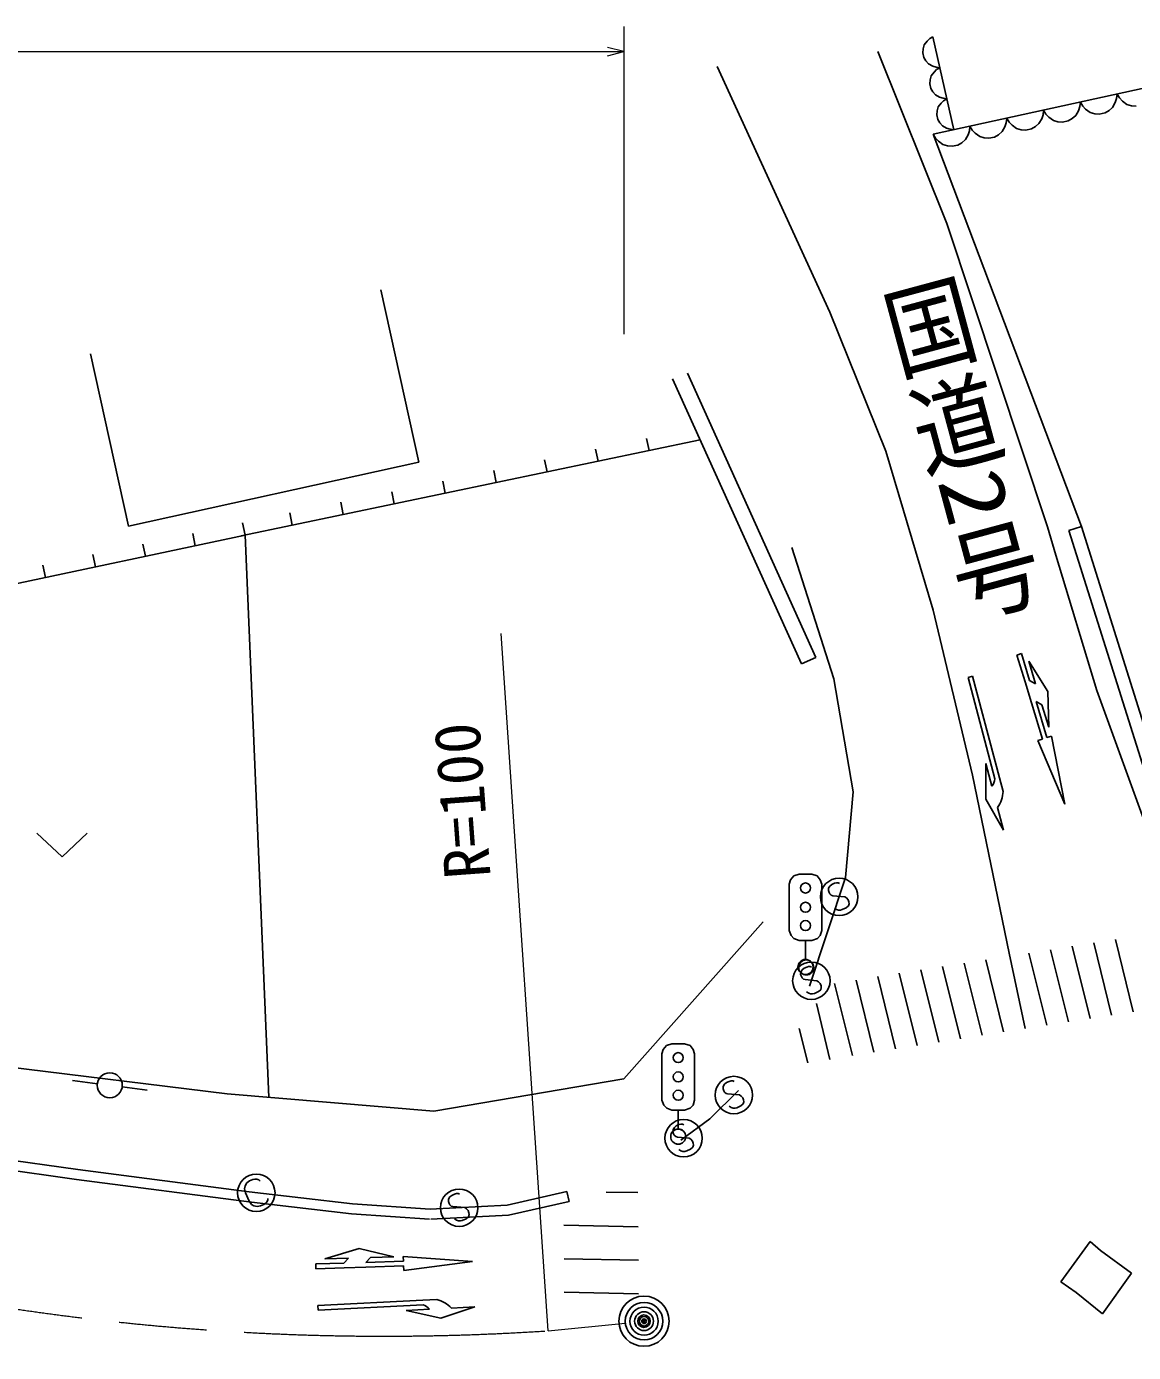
# Model space of a CAD drawing. Units: millimetres, scale not verified. Extents: x 40000 to 680000, y 20000 to 380000.
# Drawn here: x 483028 to 527168, y 280682 to 333543 of the extents above; entities that cross this region are included whole.
import ezdxf
from ezdxf.enums import TextEntityAlignment as Align

# ---------------------------------------------------------------- set-up
doc = ezdxf.new("R2010")
doc.units = ezdxf.units.MM
doc.header["$LTSCALE"] = 1000
doc.header["$PDMODE"] = 32
doc.header["$PDSIZE"] = 500
doc.linetypes.add('CHAIN', pattern=[18.5, 12, -1.5, 3.5, -1.5])
for name, color, linetype, lineweight in [('M-BGD', 7, 'Continuous', 25), ('M-BMK', 2, 'CHAIN', 13), ('M-BMK-SRVR', 3, 'Continuous', 25), ('M-OTRS', 6, 'Continuous', 25), ('M-STR-HTXT', 7, 'Continuous', 13), ('M-STR-STRC', 7, 'Continuous', 25)]:
    doc.layers.add(name, color=color, linetype=linetype, lineweight=lineweight)
doc.layers.add('M-BGD-HTXT', color=7, linetype='Continuous')
doc.styles.add('@ＭＳ ゴシック', font='')
doc.styles.add('ＭＳ ゴシック', font='')
doc.styles.get('@ＭＳ ゴシック').set_extended_font_data('@MS Gothic')
doc.styles.get('ＭＳ ゴシック').set_extended_font_data('MS Gothic')

# ---------------------------------------------------------------- blocks, each defined once
blk = doc.blocks.new('BUHIN2')
at = {"layer": 'M-BMK-SRVR'}
for radius in [1, 0.03]:
    blk.add_circle((0, 0), radius, dxfattribs=at)

msp = doc.modelspace()

# ---------------------------------------------------------------- linework, layer by layer
at = {"layer": 'M-BGD'}
for p, q in [((519041, 333060), (518937, 332958)), ((519173, 333138), (519041, 333060)), ((520007, 329429), (519173, 333138)), ((516978, 332544), (519721, 325687)), ((518784, 332655), (518771, 332499)), ((518771, 332499), (518814, 332307)), ((518828, 332807), (518784, 332655)), ((518937, 332958), (518828, 332807)), ((518814, 332307), (518893, 332172)), ((518893, 332172), (518998, 332053)), ((518998, 332053), (519161, 331963)), ((515066, 322155), (510570, 331953)), ((519106, 331571), (519062, 331418)), ((519215, 331722), (519106, 331571)), ((519161, 331963), (519297, 331919)), ((530920, 331812), (519179, 329248)), ((519319, 331823), (519215, 331722)), ((519297, 331919), (519451, 331902)), ((519451, 331902), (519319, 331823)), ((519062, 331418), (519049, 331263)), ((519049, 331263), (519092, 331071)), ((519092, 331071), (519171, 330936)), ((519171, 330936), (519276, 330817)), ((519276, 330817), (519439, 330727)), ((519493, 330486), (519384, 330335)), ((519439, 330727), (519575, 330683)), ((519597, 330587), (519493, 330486)), ((519575, 330683), (519729, 330665)), ((519729, 330665), (519597, 330587)), ((525028, 330349), (525050, 330530)), ((525050, 330530), (525142, 330374)), ((526335, 330315), (526442, 330508)), ((526442, 330508), (526495, 330669)), ((526495, 330669), (526517, 330851)), ((526517, 330851), (526609, 330694)), ((526609, 330694), (526729, 330570)), ((526729, 330570), (526907, 330440)), ((526907, 330440), (527088, 330387)), ((527088, 330387), (527272, 330370)), ((519341, 330182), (519327, 330026)), ((519327, 330026), (519370, 329835)), ((519384, 330335), (519341, 330182)), ((522092, 329708), (522114, 329889)), ((522114, 329889), (522206, 329733)), ((523399, 329674), (523507, 329867)), ((523507, 329867), (523560, 330028)), ((523560, 330028), (523582, 330210)), ((523582, 330210), (523674, 330053)), ((523674, 330053), (523793, 329929)), ((523793, 329929), (523972, 329799)), ((524564, 329778), (524725, 329871)), ((524725, 329871), (524867, 329994)), ((524867, 329994), (524975, 330187)), ((524975, 330187), (525028, 330349)), ((525142, 330374), (525261, 330250)), ((525261, 330250), (525439, 330119)), ((525439, 330119), (525620, 330067)), ((525620, 330067), (525804, 330049)), ((525804, 330049), (526032, 330099)), ((526032, 330099), (526192, 330192)), ((526192, 330192), (526335, 330315)), ((519370, 329835), (519449, 329700)), ((519449, 329700), (519554, 329580)), ((519554, 329580), (519717, 329490)), ((519717, 329490), (519853, 329446)), ((519853, 329446), (520007, 329429)), ((520572, 329226), (520625, 329387)), ((520625, 329387), (520647, 329569)), ((520647, 329569), (520739, 329412)), ((520739, 329412), (520858, 329288)), ((521789, 329230), (521932, 329353)), ((521932, 329353), (522039, 329546)), ((522039, 329546), (522092, 329708)), ((522206, 329733), (522326, 329609)), ((522326, 329609), (522504, 329478)), ((522504, 329478), (522685, 329426)), ((522685, 329426), (522869, 329408)), ((522869, 329408), (523097, 329458)), ((523097, 329458), (523257, 329551)), ((523257, 329551), (523399, 329674)), ((523972, 329799), (524152, 329746)), ((524152, 329746), (524337, 329729)), ((524337, 329729), (524564, 329778)), ((525090, 313607), (519179, 329248)), ((519179, 329248), (519271, 329091)), ((519271, 329091), (519390, 328968)), ((519390, 328968), (519569, 328837)), ((519569, 328837), (519749, 328785)), ((519934, 328767), (520161, 328817)), ((520161, 328817), (520322, 328910)), ((520322, 328910), (520464, 329033)), ((520464, 329033), (520572, 329226)), ((520858, 329288), (521036, 329158)), ((521036, 329158), (521217, 329105)), ((521217, 329105), (521401, 329088)), ((521401, 329088), (521629, 329137)), ((521629, 329137), (521789, 329230)), ((519749, 328785), (519934, 328767)), ((519721, 325687), (523733, 313604)), ((498674, 316177), (497156, 323052)), ((517291, 316617), (515066, 322155)), ((485574, 320495), (487092, 313620)), ((513925, 308133), (508787, 319502)), ((514499, 308392), (509380, 319718)), ((509890, 317060), (491593, 313235)), ((505824, 316210), (505722, 316699)), ((507857, 316635), (507755, 317124)), ((487092, 313620), (498674, 316177)), ((503791, 315785), (503689, 316274)), ((519184, 310275), (517291, 316617)), ((501758, 315360), (501656, 315849)), ((499725, 314935), (499623, 315424)), ((495659, 314085), (495557, 314575)), ((497692, 314510), (497590, 314999)), ((493626, 313660), (493523, 314150)), ((491749, 313268), (491645, 313757)), ((523733, 313604), (524078, 312463)), ((524594, 313451), (525090, 313607)), ((529000, 301165), (525090, 313607)), ((471841, 309038), (491749, 313268)), ((489758, 312845), (489654, 313334)), ((492685, 290861), (491749, 313268)), ((528660, 300514), (524594, 313451)), ((485777, 311999), (485673, 312488)), ((487767, 312422), (487663, 312911)), ((515226, 307544), (513541, 312768)), ((524078, 312463), (525707, 307067)), ((483786, 311576), (483682, 312065)), ((520746, 303696), (519184, 310275)), ((514499, 308392), (513925, 308133)), ((515989, 303032), (515226, 307544)), ((525707, 307067), (527995, 300789)), ((522214, 296596), (520746, 303696)), ((515687, 299613), (515989, 303032)), ((483445, 301391), (484445, 300446)), ((484445, 300446), (485445, 301391)), ((513619, 299680), (513839, 299750)), ((513839, 299750), (514339, 299750)), ((514339, 299750), (514559, 299680)), ((513439, 299350), (513489, 299520)), ((513439, 297500), (513439, 299350)), ((513489, 299520), (513619, 299680)), ((514252, 295291), (515687, 299613)), ((514559, 299680), (514679, 299530)), ((514679, 299530), (514739, 299350)), ((514739, 299350), (514739, 297500)), ((515064, 299275), (515012, 299190)), ((515064, 299275), (515012, 299190)), ((515141, 299340), (515064, 299275)), ((515141, 299340), (515064, 299275)), ((515247, 299388), (515141, 299340)), ((515247, 299388), (515141, 299340)), ((515325, 299407), (515247, 299388)), ((515325, 299407), (515247, 299388)), ((515387, 299406), (515325, 299407)), ((515387, 299406), (515325, 299407)), ((515443, 299382), (515387, 299406)), ((515443, 299382), (515387, 299406)), ((515012, 299190), (515002, 299095)), ((515012, 299190), (515002, 299095)), ((515002, 299095), (515034, 299014)), ((515002, 299095), (515034, 299014)), ((515034, 299014), (515061, 298965)), ((515034, 299014), (515061, 298965)), ((515061, 298965), (515119, 298909)), ((515061, 298965), (515119, 298909)), ((515119, 298909), (515184, 298893)), ((515119, 298909), (515184, 298893)), ((515184, 298893), (515654, 298848)), ((515184, 298893), (515654, 298848)), ((515654, 298848), (515723, 298805)), ((515654, 298848), (515723, 298805)), ((515723, 298805), (515789, 298732)), ((515723, 298805), (515789, 298732)), ((515789, 298732), (515820, 298647)), ((515789, 298732), (515820, 298647)), ((515327, 298344), (515244, 298401)), ((515327, 298344), (515244, 298401)), ((515405, 298318), (515327, 298344)), ((515405, 298318), (515327, 298344)), ((515484, 298317), (515405, 298318)), ((515484, 298317), (515405, 298318)), ((515557, 298338), (515484, 298317)), ((515557, 298338), (515484, 298317)), ((515714, 298409), (515557, 298338)), ((515714, 298409), (515557, 298338)), ((515805, 298488), (515714, 298409)), ((515805, 298488), (515714, 298409)), ((515825, 298571), (515805, 298488)), ((515825, 298571), (515805, 298488)), ((515820, 298647), (515825, 298571)), ((515820, 298647), (515825, 298571)), ((506842, 291589), (512396, 297856)), ((513519, 297300), (513439, 297500)), ((513629, 297180), (513519, 297300)), ((513839, 297100), (513629, 297180)), ((514339, 297100), (513839, 297100)), ((514089, 296350), (514089, 297100)), ((514569, 297190), (514339, 297100)), ((514679, 297310), (514569, 297190)), ((514739, 297500), (514679, 297310)), ((526445, 297144), (527159, 294267)), ((522214, 296596), (522851, 293594)), ((522999, 296606), (523713, 293729)), ((523860, 296740), (524574, 293863)), ((524722, 296875), (525436, 293998)), ((525583, 297009), (526297, 294132)), ((514137, 296045), (514032, 295997)), ((514137, 296045), (514032, 295997)), ((514215, 296064), (514137, 296045)), ((514215, 296064), (514137, 296045)), ((514277, 296064), (514215, 296064)), ((514277, 296064), (514215, 296064)), ((514334, 296040), (514277, 296064)), ((514334, 296040), (514277, 296064)), ((519552, 296068), (520267, 293191)), ((520414, 296202), (521128, 293326)), ((521275, 296337), (521990, 293460)), ((513902, 295847), (513892, 295752)), ((513902, 295847), (513892, 295752)), ((513892, 295752), (513924, 295672)), ((513892, 295752), (513924, 295672)), ((513954, 295933), (513902, 295847)), ((513954, 295933), (513902, 295847)), ((513924, 295672), (513951, 295622)), ((513924, 295672), (513951, 295622)), ((513951, 295622), (514009, 295567)), ((513951, 295622), (514009, 295567)), ((514032, 295997), (513954, 295933)), ((514032, 295997), (513954, 295933)), ((514009, 295567), (514074, 295551)), ((514009, 295567), (514074, 295551)), ((514074, 295551), (514544, 295505)), ((514074, 295551), (514544, 295505)), ((514544, 295505), (514613, 295463)), ((514544, 295505), (514613, 295463)), ((516106, 295530), (516821, 292653)), ((516968, 295665), (517682, 292788)), ((517829, 295799), (518544, 292922)), ((518691, 295933), (519405, 293057)), ((514217, 295002), (514134, 295059)), ((514217, 295002), (514134, 295059)), ((514295, 294976), (514217, 295002)), ((514295, 294976), (514217, 295002)), ((514374, 294974), (514295, 294976)), ((514374, 294974), (514295, 294976)), ((514447, 294995), (514374, 294974)), ((514447, 294995), (514374, 294974)), ((514604, 295067), (514447, 294995)), ((514604, 295067), (514447, 294995)), ((514696, 295146), (514604, 295067)), ((514696, 295146), (514604, 295067)), ((514613, 295463), (514679, 295390)), ((514613, 295463), (514679, 295390)), ((514679, 295390), (514710, 295305)), ((514679, 295390), (514710, 295305)), ((514716, 295229), (514696, 295146)), ((514716, 295229), (514696, 295146)), ((514710, 295305), (514716, 295229)), ((514710, 295305), (514716, 295229)), ((515245, 295396), (515959, 292519)), ((514531, 294597), (515066, 292364)), ((514183, 292230), (513840, 293598)), ((508415, 292757), (508545, 292917)), ((508545, 292917), (508765, 292987)), ((508765, 292987), (509265, 292987)), ((509265, 292987), (509485, 292917)), ((509485, 292917), (509605, 292767)), ((508365, 292587), (508415, 292757)), ((508365, 290737), (508365, 292587)), ((509605, 292767), (509665, 292587)), ((509665, 292587), (509665, 290737)), ((482160, 292085), (491025, 291000)), ((485854, 291397), (484862, 291522)), ((486846, 291271), (487838, 291145)), ((499267, 290309), (506842, 291589)), ((510813, 291291), (510803, 291196)), ((510813, 291291), (510803, 291196)), ((510865, 291377), (510813, 291291)), ((510865, 291377), (510813, 291291)), ((510943, 291441), (510865, 291377)), ((510943, 291441), (510865, 291377)), ((511049, 291489), (510943, 291441)), ((511049, 291489), (510943, 291441)), ((511127, 291508), (511049, 291489)), ((511127, 291508), (511049, 291489)), ((511189, 291507), (511127, 291508)), ((511189, 291507), (511127, 291508)), ((511245, 291484), (511189, 291507)), ((511245, 291484), (511189, 291507)), ((491025, 291000), (499267, 290309)), ((508445, 290537), (508365, 290737)), ((509665, 290737), (509605, 290547)), ((511413, 291123), (510270, 290000)), ((510803, 291196), (510836, 291116)), ((510803, 291196), (510836, 291116)), ((510836, 291116), (510862, 291066)), ((510836, 291116), (510862, 291066)), ((510862, 291066), (510921, 291010)), ((510862, 291066), (510921, 291010)), ((510921, 291010), (510986, 290995)), ((510921, 291010), (510986, 290995)), ((510986, 290995), (511456, 290949)), ((510986, 290995), (511456, 290949)), ((511456, 290949), (511524, 290906)), ((511456, 290949), (511524, 290906)), ((511524, 290906), (511591, 290833)), ((511524, 290906), (511591, 290833)), ((511591, 290833), (511621, 290748)), ((511591, 290833), (511621, 290748)), ((511621, 290748), (511627, 290673)), ((511621, 290748), (511627, 290673)), ((508555, 290417), (508445, 290537)), ((508765, 290337), (508555, 290417)), ((509265, 290337), (508765, 290337)), ((509015, 289587), (509015, 290337)), ((509495, 290427), (509265, 290337)), ((509605, 290547), (509495, 290427)), ((511129, 290446), (511045, 290502)), ((511129, 290446), (511045, 290502)), ((511207, 290419), (511129, 290446)), ((511207, 290419), (511129, 290446)), ((511285, 290418), (511207, 290419)), ((511285, 290418), (511207, 290419)), ((511358, 290439), (511285, 290418)), ((511358, 290439), (511285, 290418)), ((511515, 290511), (511358, 290439)), ((511515, 290511), (511358, 290439)), ((511607, 290590), (511515, 290511)), ((511607, 290590), (511515, 290511)), ((511627, 290673), (511607, 290590)), ((511627, 290673), (511607, 290590)), ((508938, 289718), (508860, 289654)), ((508938, 289718), (508860, 289654)), ((509044, 289766), (508938, 289718)), ((509044, 289766), (508938, 289718)), ((509122, 289785), (509044, 289766)), ((509122, 289785), (509044, 289766)), ((509184, 289785), (509122, 289785)), ((509184, 289785), (509122, 289785)), ((510270, 290000), (509123, 289145)), ((509240, 289761), (509184, 289785)), ((509240, 289761), (509184, 289785)), ((508809, 289569), (508798, 289473)), ((508809, 289569), (508798, 289473)), ((508798, 289473), (508831, 289393)), ((508798, 289473), (508831, 289393)), ((508860, 289654), (508809, 289569)), ((508860, 289654), (508809, 289569)), ((508831, 289393), (508857, 289344)), ((508831, 289393), (508857, 289344)), ((508857, 289344), (508916, 289288)), ((508857, 289344), (508916, 289288)), ((508916, 289288), (508981, 289272)), ((508916, 289288), (508981, 289272)), ((508981, 289272), (509451, 289227)), ((508981, 289272), (509451, 289227)), ((509451, 289227), (509520, 289184)), ((509451, 289227), (509520, 289184)), ((509520, 289184), (509586, 289111)), ((509520, 289184), (509586, 289111)), ((509124, 288723), (509040, 288780)), ((509124, 288723), (509040, 288780)), ((509202, 288697), (509124, 288723)), ((509202, 288697), (509124, 288723)), ((509280, 288696), (509202, 288697)), ((509280, 288696), (509202, 288697)), ((509353, 288717), (509280, 288696)), ((509353, 288717), (509280, 288696)), ((509510, 288788), (509353, 288717)), ((509510, 288788), (509353, 288717)), ((509602, 288867), (509510, 288788)), ((509602, 288867), (509510, 288788)), ((509586, 289111), (509616, 289026)), ((509586, 289111), (509616, 289026)), ((509622, 288950), (509602, 288867)), ((509622, 288950), (509602, 288867)), ((509616, 289026), (509622, 288950)), ((509616, 289026), (509622, 288950)), ((481370, 288094), (485017, 287579)), ((481441, 288488), (485069, 287976)), ((485017, 287579), (491993, 286669)), ((485069, 287976), (491900, 287083)), ((492047, 287581), (491914, 287521)), ((492047, 287581), (491914, 287521)), ((492135, 287597), (492047, 287581)), ((492135, 287597), (492047, 287581)), ((492217, 287589), (492135, 287597)), ((492217, 287589), (492135, 287597)), ((492287, 287563), (492217, 287589)), ((492287, 287563), (492217, 287589)), ((492344, 287510), (492287, 287563)), ((492344, 287510), (492287, 287563)), ((491743, 287327), (491722, 287202)), ((491743, 287327), (491722, 287202)), ((491722, 287202), (491757, 287053)), ((491722, 287202), (491757, 287053)), ((491818, 287452), (491743, 287327)), ((491818, 287452), (491743, 287327)), ((491757, 287053), (491909, 286719)), ((491757, 287053), (491909, 286719)), ((491914, 287521), (491818, 287452)), ((491914, 287521), (491818, 287452)), ((496027, 286612), (491900, 287083)), ((496027, 286612), (491900, 287083)), ((504574, 287097), (502195, 286558)), ((504574, 287097), (502195, 286558)), ((504574, 287097), (504663, 286707)), ((507409, 287061), (506148, 287072)), ((507409, 287061), (506148, 287072)), ((491909, 286719), (492002, 286588)), ((491909, 286719), (492002, 286588)), ((495990, 286213), (491993, 286669)), ((492002, 286588), (492092, 286526)), ((492002, 286588), (492092, 286526)), ((492092, 286526), (492223, 286499)), ((492092, 286526), (492223, 286499)), ((492223, 286499), (492359, 286528)), ((492223, 286499), (492359, 286528)), ((492359, 286528), (492488, 286587)), ((492359, 286528), (492488, 286587)), ((492488, 286587), (492583, 286643)), ((492488, 286587), (492583, 286643)), ((492583, 286643), (492620, 286697)), ((492583, 286643), (492620, 286697)), ((492620, 286697), (492647, 286763)), ((492620, 286697), (492647, 286763)), ((492647, 286763), (492646, 286820)), ((492647, 286763), (492646, 286820)), ((499122, 286391), (496027, 286612)), ((499122, 286391), (496027, 286612)), ((502195, 286558), (499122, 286391)), ((502195, 286558), (499122, 286391)), ((499859, 286798), (499849, 286702)), ((499859, 286798), (499849, 286702)), ((499849, 286702), (499881, 286622)), ((499849, 286702), (499881, 286622)), ((499911, 286883), (499859, 286798)), ((499911, 286883), (499859, 286798)), ((499881, 286622), (499908, 286573)), ((499881, 286622), (499908, 286573)), ((499908, 286573), (499967, 286517)), ((499908, 286573), (499967, 286517)), ((499989, 286947), (499911, 286883)), ((499989, 286947), (499911, 286883)), ((499967, 286517), (500032, 286501)), ((499967, 286517), (500032, 286501)), ((500095, 286996), (499989, 286947)), ((500095, 286996), (499989, 286947)), ((500173, 287015), (500095, 286996)), ((500173, 287015), (500095, 286996)), ((500235, 287014), (500173, 287015)), ((500235, 287014), (500173, 287015)), ((500291, 286990), (500235, 287014)), ((500291, 286990), (500235, 287014)), ((504663, 286707), (502251, 286160)), ((499094, 285992), (495990, 286213)), ((502251, 286160), (499144, 285991)), ((500032, 286501), (500501, 286456)), ((500032, 286501), (500501, 286456)), ((500174, 285952), (500091, 286009)), ((500174, 285952), (500091, 286009)), ((500561, 286017), (500404, 285946)), ((500561, 286017), (500404, 285946)), ((500501, 286456), (500570, 286413)), ((500501, 286456), (500570, 286413)), ((500653, 286096), (500561, 286017)), ((500653, 286096), (500561, 286017)), ((500570, 286413), (500637, 286340)), ((500570, 286413), (500637, 286340)), ((500637, 286340), (500667, 286255)), ((500637, 286340), (500667, 286255)), ((500673, 286179), (500653, 286096)), ((500673, 286179), (500653, 286096)), ((500667, 286255), (500673, 286179)), ((500667, 286255), (500673, 286179)), ((500252, 285926), (500174, 285952)), ((500252, 285926), (500174, 285952)), ((500331, 285925), (500252, 285926)), ((500331, 285925), (500252, 285926)), ((500404, 285946), (500331, 285925)), ((500404, 285946), (500331, 285925)), ((504456, 285752), (507423, 285688)), ((524275, 283499), (525441, 285103)), ((525441, 285103), (525854, 284751)), ((504463, 284420), (507429, 284356)), ((525854, 284751), (527092, 283844)), ((524876, 283079), (524275, 283499)), ((527092, 283844), (525932, 282223)), ((504469, 283088), (507435, 283024)), ((525932, 282223), (524876, 283079))]:
    msp.add_line(p, q, dxfattribs=at)
for centre, radius in [((514089, 299200), 200), ((515432, 298846), 746), ((515432, 298846), 746), ((514089, 298430), 200), ((514089, 297700), 200), ((514323, 295503), 746), ((514323, 295503), 746), ((514089, 296050), 300), ((514120, 296033), 300), ((509015, 292437), 200), ((486350, 291334), 498), ((509015, 291667), 200), ((511234, 290947), 746), ((511234, 290947), 746), ((509015, 290937), 200), ((509229, 289224), 746), ((509229, 289224), 746), ((509015, 289290), 300), ((509015, 289287), 300), ((492191, 287049), 746), ((492191, 287049), 746), ((500280, 286453), 746), ((500280, 286453), 746)]:
    msp.add_circle(centre, radius, dxfattribs=at)
at = {"layer": 'M-BMK'}
msp.add_line((503834, 281548), (506905, 281855), dxfattribs=at)
msp.add_arc((497283, 381333), 100000, 256.20061, 273.75571, dxfattribs=at)
at = {"layer": 'M-BMK-SRVR'}
for centre, radius in [((507651, 281930), 750), ((507651, 281930), 562), ((507651, 281930), 375), ((507651, 281926), 188), ((507651, 281930), 93.8), ((507650, 281929), 50)]:
    msp.add_circle(centre, radius, dxfattribs=at)
at = {"layer": 'M-OTRS'}
for p in [(507650, 281930), (507650, 281929)]:
    msp.add_point(p, dxfattribs=at)
at = {"layer": 'M-STR-HTXT'}
for p, q in [((506842, 333543), (506842, 321284)), ((413945, 332543), (506842, 332543)), ((506842, 332543), (506192, 332705)), ((506192, 332380), (506842, 332543)), ((506330, 332543), (506445, 332543)), ((503834, 281548), (501954, 309340))]:
    msp.add_line(p, q, dxfattribs=at)
at = {"layer": 'M-STR-STRC'}
for p, q in [((522522, 308488), (522702, 308543)), ((522849, 307412), (522522, 308488)), ((522702, 308543), (523028, 307466)), ((523748, 307031), (522990, 308238)), ((522990, 308238), (523262, 307341)), ((520752, 307644), (520571, 307596)), ((520752, 307644), (520571, 307596)), ((520571, 307596), (521643, 303548)), ((521824, 303596), (520752, 307644)), ((523102, 306575), (522849, 307412)), ((523262, 307341), (523028, 307466)), ((523282, 306629), (523516, 306504)), ((523282, 306629), (523717, 305193)), ((523788, 305607), (523748, 307031)), ((523538, 305139), (523102, 306575)), ((523516, 306504), (523788, 305607)), ((523358, 305085), (523538, 305139)), ((524425, 302535), (523358, 305085)), ((523717, 305193), (523897, 305248)), ((523897, 305248), (524425, 302535)), ((521275, 302739), (521285, 304164)), ((521285, 304164), (521525, 303258)), ((521824, 303596), (521968, 303052)), ((521989, 301506), (521275, 302739)), ((521989, 301506), (521749, 302412)), ((496292, 284828), (494929, 284410)), ((494929, 284410), (495866, 284440)), ((495866, 284440), (495685, 284246)), ((497678, 284497), (496292, 284828)), ((496559, 284274), (496741, 284467)), ((496741, 284467), (497678, 284497)), ((498059, 284321), (498053, 284509)), ((498053, 284509), (500810, 284314)), ((494560, 284211), (495685, 284246)), ((494566, 284023), (494560, 284211)), ((495691, 284059), (494566, 284023)), ((496565, 284086), (495691, 284059)), ((496559, 284274), (498059, 284321)), ((498065, 284134), (496565, 284086)), ((498070, 283946), (498065, 284134)), ((500810, 284314), (498070, 283946)), ((498829, 282770), (494648, 282550)), ((494648, 282550), (494657, 282363)), ((494648, 282550), (494657, 282363)), ((494657, 282363), (498839, 282583)), ((498162, 282359), (499099, 282409)), ((499555, 282057), (498162, 282359)), ((498829, 282770), (499391, 282799)), ((500909, 282504), (499555, 282057)), ((500909, 282504), (499972, 282454))]:
    msp.add_line(p, q, dxfattribs=at)
for centre, radius, start, end in [((521023, 303630), 625, 323.4767, 352.4317), ((520720, 303121), 1250, 325.445, 356.8231), ((498632, 281993), 625, 41.6597, 70.6147), ((499068, 281592), 1250, 43.6279, 75.006)]:
    msp.add_arc(centre, radius, start, end, dxfattribs=at)

# ---------------------------------------------------------------- block references
at = {"xscale": 1000, "yscale": 1000, "rotation": 286.81917}
msp.add_blockref('BUHIN2', (507650, 281929), dxfattribs=at)

# ---------------------------------------------------------------- texts
at = {"layer": 'M-BGD-HTXT', "style": '@ＭＳ ゴシック', "width": 1.15}
msp.add_text('国道2号', height=2566, rotation=285.1, dxfattribs=at).set_placement((516500, 323002), align=Align.BOTTOM_LEFT)
at = {"layer": 'M-STR-HTXT', "style": 'ＭＳ ゴシック'}
msp.add_text('R=100', height=1833, rotation=94.2, dxfattribs=at).set_placement((502085, 299675), align=Align.BOTTOM_LEFT)

doc.saveas('drawing.dxf')
